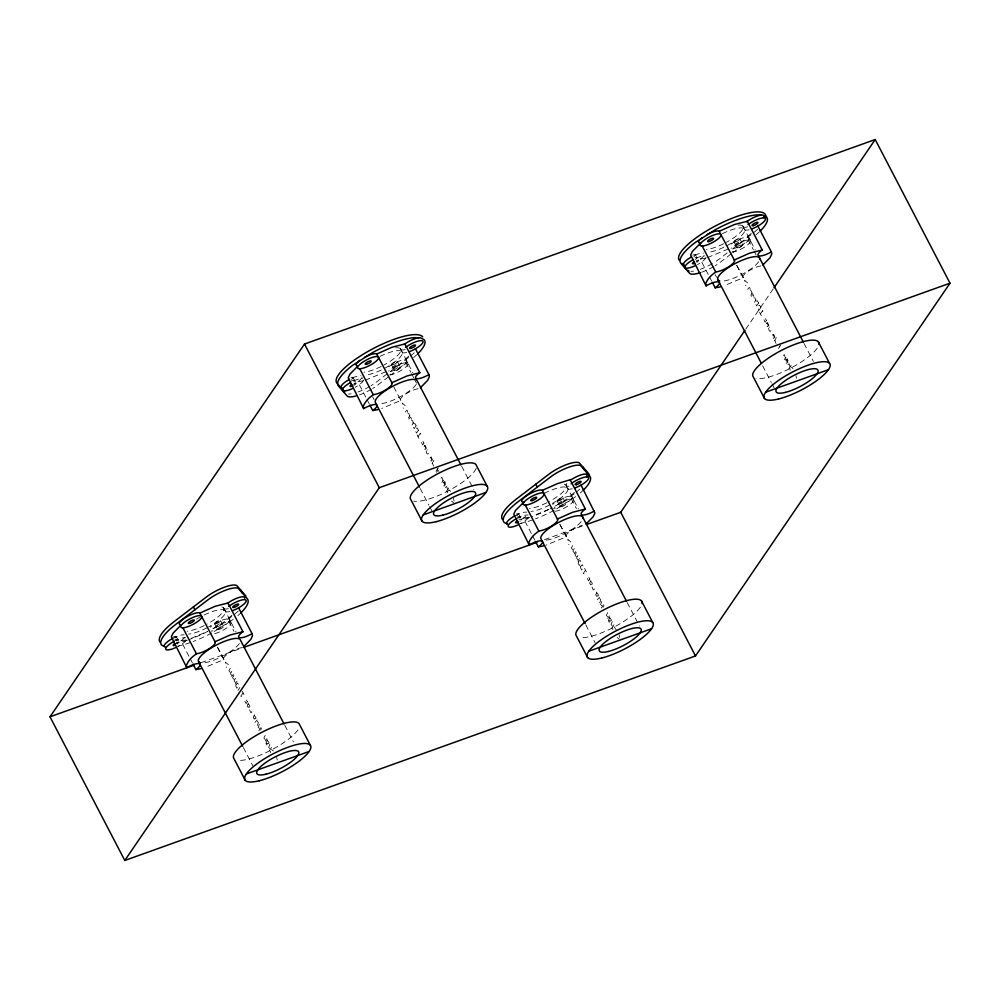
<?xml version="1.0" encoding="UTF-8"?>
<svg xmlns="http://www.w3.org/2000/svg" width="1000" height="1000" viewBox="0 0 1000 1000"><rect width="100%" height="100%" fill="white"/><g stroke="black" fill="none" stroke-linecap="round" stroke-linejoin="round"><path stroke-width="0.75" stroke-dasharray="5 3.75" d="M447.625 492.912L447.625 491.475M790.05 370.188L790.062 368.762M442.962 480.775L441.9 477.275L440.163 479.15M785.4 358.062L784.325 354.55L782.588 356.425M437.137 469.575L437.175 468.65M447.6 489.675L446.712 486.438L444.812 488.088M779.562 346.863L779.6 345.925M790.025 366.95L789.137 363.713L787.237 365.363M426.45 448.475L425.175 445.25L423.363 446.875M432.525 460.138L431.238 456.912L429.438 458.55M445.487 485.037L444.2 481.812L442.4 483.45M768.875 325.75L767.6 322.525L765.8 324.162M774.95 337.413L773.675 334.188L771.862 335.825M787.913 362.325L786.637 359.1L784.837 360.737M249.638 709.737L250.688 712.562L251.788 712.35L251.637 709.325L250.362 708.45M592.062 587.025L593.112 589.85L594.225 589.637L594.062 586.6L592.788 585.725M254.938 722.475L257.162 719.925M597.362 599.75L599.587 597.212M426.238 450.838L426.587 453.075L427.5 454.113L428.35 453.738L428.625 451.925L427.1 449.8M768.675 328.113L769.013 330.35L769.925 331.388L770.788 331.012L771.062 329.212L769.538 327.075M238.038 690.4L239.9 687.425M248.412 703.138L247.2 705.913L248.938 708.475M254.488 714.8L253.275 717.575L255.012 720.138M267.45 739.7L266.238 742.487L267.975 745.05M590.85 580.413L589.637 583.2L591.375 585.763M596.912 592.075L595.712 594.862L597.438 597.425M609.888 616.987L608.675 619.763L610.4 622.325M231.812 671.25L230.475 673.8L232.188 676M235.463 678.263L234.125 680.8L235.825 683.012M574.25 548.525L572.9 551.075L574.612 553.275M577.9 555.538L576.55 558.088L578.263 560.288M230.275 668.288L228.912 670.8L230.712 672.875M405.225 412.038L406.9 410.112L407.537 410.938L407.875 413.375L406.763 415M231.737 676.65L233.375 674.25M408.325 418L409.963 415.6M233.925 675.3L232.562 677.812L234.35 679.887M408.875 419.038L410.538 417.125L411.188 417.95L411.525 420.375L410.412 422M235.387 683.662L237.025 681.25M411.975 425L413.612 422.6M243.088 692.887L240.775 696.263L242.438 696.888M418.025 436.637L420.325 433.263L420.475 436.112M432.113 463.675L433.913 460.325M257.262 725.525L258.412 722.663L256.812 720.438M259.4 724.237L258.175 727.175L259.962 729.087M258.8 730.8L261.075 727.463M436.025 471.2L438.312 467.863M260.575 730.037L261.625 728.5M436.575 472.25L437.887 470.337L438.963 471.362M265.212 735.4L263.863 738.037L265.8 740.288M265.275 741.05L266.913 738.662M441.85 482.4L443.488 480.012M269.862 744.338L268.637 747.275L270.425 749.188M269.25 750.9L271.537 747.55M446.488 491.3L448.775 487.962M572.712 545.562L571.35 548.088L573.138 550.163M747.65 289.312L749.325 287.4L749.963 288.225L750.312 290.65L749.2 292.275M574.175 553.925L575.812 551.525M750.763 295.275L752.4 292.875M576.35 552.575L575 555.1L576.788 557.163M751.3 296.325L752.975 294.4L753.612 295.225L753.95 297.663L752.85 299.288M577.812 560.938L579.462 558.538M754.4 302.288L756.05 299.887M745.763 329.125L773.062 289.137M585.513 570.163L583.212 573.538L584.875 574.175M760.462 313.913L762.763 310.55L762.913 313.4M774.538 340.962L776.338 337.6M599.7 602.8L600.85 599.95L599.25 597.712M601.838 601.525L600.6 604.462L602.4 606.362M601.225 608.088L603.513 604.738M778.462 348.488L780.738 345.138M603 607.325L604.05 605.788M607.638 612.675L606.3 615.325L608.225 617.562M607.7 618.325L609.338 615.938M784.287 359.688L785.925 357.3M612.3 621.613L611.062 624.55L612.863 626.462M611.688 628.175L613.975 624.837M788.913 368.587L791.2 365.238M408.875 356.05L404.4 359.9L410.85 372.3M232.013 615.112L227.537 618.95L233.988 631.35M751.3 233.337L746.825 237.175L753.288 249.575M574.45 492.388L569.963 496.225L576.425 508.625M387.1 373.888L376.825 381.725A21.025 5.688 -27.5 0 1 371.163 385.613M408.625 357.463L389.387 372.137L390.887 375.012L410.112 360.337M388.6 376.763L378.312 384.6A21.025 5.688 -27.5 0 1 372.663 388.488M727.25 252.913L719.25 259.012A21.025 5.688 -27.5 0 1 713.6 262.9M751.05 234.75L731.812 249.425L733.312 252.3L752.55 237.625M731.025 254.037L720.75 261.887A21.025 5.688 -27.5 0 1 715.088 265.775M233.25 619.388L212.963 632.362M521.8 519.2L524.1 517.612A11.775 3.188 -27.5 0 0 527.675 513.475M575.688 496.675L555.388 509.637M385.9 371.712L365.475 380.1M393.775 386.838L400.863 400.45L381.725 408.438M728.337 249L707.9 257.375M736.912 265.475L743.288 277.725L724.15 285.712M217.625 647.25L224 659.5L204.862 667.487M548.763 509.387L533.625 515.638M560.05 524.525L566.438 536.775L546 545.163M407.875 413.375L409 413.75L409.525 416.25M411.525 420.375L412.65 420.763L413.175 423.25M750.312 290.65L751.438 291.038L751.95 293.525M753.95 297.663L755.075 298.038L755.6 300.538M201.112 662.663L242.2 647.938M544.425 539.625L585.513 524.9M191.2 638.35L207.688 631.438A48.788 13.2 -27.5 0 1 188.888 639.663M705.312 258.175L700.212 259.075L708.787 275.55M362.887 380.887L357.775 381.788L366.362 398.275M528.45 517.225L523.35 518.125L531.938 534.612M186.025 639.938L180.925 640.85L189.5 657.325M242.488 647.675L242 647.663A11.775 3.188 -27.5 0 0 229.4 652.775A11.775 3.188 -27.5 0 0 223.713 659.35L224 659.5M613.925 626.75L616.337 629.963M271.488 749.475L273.3 750.925M791.325 367.15L792.987 368.575M448.888 489.875L450.55 491.3M609.312 622.35L608.362 620.513M266.887 745.075L265.925 743.238M590.425 581.35L591.4 581.862C593.837 584.5 590.875 585.962 589.975 582.013M596.5 593.013L597.475 593.525C599.913 596.163 596.95 597.625 596.05 593.675M609.462 617.925L610.438 618.425C612.875 621.075 609.913 622.525 609.012 618.575M247.987 704.075L248.975 704.575C251.412 707.225 248.45 708.675 247.55 704.725M254.062 715.738L255.05 716.237C257.488 718.888 254.513 720.337 253.612 716.388M267.025 740.638L268.012 741.15C270.45 743.787 267.488 745.25 266.588 741.3M736.625 265.325L743.288 277.725M400.863 400.45L400.575 400.3A11.775 3.188 -27.5 0 1 406.262 393.725A11.775 3.188 -27.5 0 1 418.862 388.612M559.763 524.375L566.438 536.775M787.125 358.675L788.075 360.513M444.688 481.4L445.65 483.237M570.812 541.938L567.825 539.438L568.925 544.712M451.625 501.163L453.612 502.825M228.388 664.663L225.4 662.15L226.488 667.438M747.663 282.913L744.688 280.387L745.763 285.688M405.225 405.625L402.262 403.1L403.338 408.4M617.2 637.475L619.188 639.163M775.987 343.413L774.887 340.45M433.55 466.138L432.45 463.175M742.95 226.112L755.263 250.025M804.05 343.488L813.413 361.475M748.737 237.675L750.238 240.538M753.988 250.938L756.112 255.025M739.862 238.787L742.85 244.537M733.938 241.975L736.938 247.725M759.55 312.175L761.363 315.663M715.163 274.587L716.587 277.325M762.663 365.838L771.3 382.438M772.025 383.825L774.188 387.975M709.5 276.913L711.625 281M692.712 255.188A3.362 0.912 -27.5 0 1 695.462 254.7L698.462 260.438M566.087 485.163L578.413 509.075M627.188 602.537L639.438 626.062M571.888 496.725L573.375 499.6M563 497.837L565.988 503.587M557.087 501.037L560.075 506.775M584.6 568.425L586.425 571.912M585.8 624.888L595.163 642.875M532.638 535.975L534.763 540.05M518.6 513.75L521.6 519.5A3.362 0.912 -27.5 0 1 519.975 521.375M400.513 348.825L412.837 372.738M461.625 466.2L473.862 489.725M406.312 360.387L407.812 363.263M411.562 373.65L413.688 377.738M414.4 379.1L416.525 383.188M397.425 361.512L400.412 367.25M391.512 364.7L394.5 370.45M417.125 434.888L418.938 438.375M372.625 396.863L374.05 399.588M420.225 488.55L428.875 505.15M429.588 506.538L431.75 510.688M367.075 399.637L369.2 403.725M353.038 377.413L356.025 383.162M223.663 607.875L235.975 631.788M284.762 725.263L293.4 741.862M229.45 619.438L230.95 622.312M220.562 620.562L223.562 626.3M214.65 623.75L217.638 629.5M242.175 691.137L243.988 694.625M217.338 647.1L223.713 659.35M243.363 747.613L252.725 765.588M190.212 658.688L192.338 662.775M176.175 636.462L179.163 642.212A3.362 0.912 -27.5 0 1 177.537 644.087M785.888 359.5C789.112 363.675 785.337 365.175 785.438 360.15M772.925 334.6C776.15 338.762 772.362 340.262 772.475 335.25M766.85 322.938C770.075 327.1 766.3 328.6 766.4 323.587M443.462 482.225C446.688 486.388 442.9 487.887 443.013 482.875M430.487 457.312C433.725 461.488 429.938 462.987 430.05 457.975M424.425 445.65C427.65 449.825 423.862 451.325 423.975 446.3M795.95 375.662L796.488 378.3M453.512 498.387L454.062 501.025M619.1 634.688L619.637 637.35M276.675 757.412L277.213 760.062M612.8 628.638L612.812 629.85M270.375 751.35L270.375 752.575M239.387 643.5A23.55 6.375 -27.5 0 1 203.538 662.862M297.925 729.925A37.013 10.012 -27.5 0 1 269.75 750.775A37.013 10.012 -27.5 0 1 237.8 760.337M238.363 610.95A48.788 13.2 -27.5 0 1 234.125 614.637M231.762 616.512A48.788 13.2 -27.5 0 1 211.462 629.487M187.362 640.2A48.788 13.2 -27.5 0 1 175.6 643.487M240.787 612.938A48.788 13.2 -27.5 0 1 237.838 615.65M211.713 633.025A48.788 13.2 -27.5 0 1 193.113 641.525M190.387 642.537A48.788 13.2 -27.5 0 1 177.087 646.363M226.05 624.412A11.775 3.188 -27.5 0 0 228.562 618.975L227.037 618.925A11.775 3.188 -27.5 0 0 210.338 627.2M221.163 627.55A11.775 3.188 -27.5 0 1 211.175 631.125M184.7 637.362A11.775 3.188 -27.5 0 1 181.663 640.325L179.375 641.925A11.775 3.188 -27.5 0 1 176.762 643.462M172.662 638.425A11.775 3.188 -27.5 0 1 184.175 634.888M186.2 640.238A11.775 3.188 -27.5 0 1 183.162 643.2L180.875 644.8A11.775 3.188 -27.5 0 1 178.263 646.325M174.15 641.287A11.775 3.188 -27.5 0 1 185.675 637.762M214.737 633.638A11.775 3.188 -27.5 0 0 227.55 627.288A11.775 3.188 -27.5 0 0 230.062 621.85L228.538 621.8A11.775 3.188 -27.5 0 0 211.838 630.075M228.337 608.65A11.775 3.188 -27.5 0 1 224.213 606.5M229.825 611.525A11.775 3.188 -27.5 0 1 226.925 607.962M221.887 606.962A23.55 6.375 -27.5 0 1 207.062 624.087M204.325 625.513A23.55 6.375 -27.5 0 1 187.087 631.25M174.913 639.825A3.362 0.912 -27.5 0 1 177.725 639.45A3.362 0.912 -27.5 0 1 175.3 641.663M176.412 642.7A3.362 0.912 -27.5 0 1 179.163 642.212M196.388 619.175A23.55 6.375 -27.5 0 1 224.65 610.312A23.55 6.375 -27.5 0 1 208.562 626.962M207.2 627.688A23.55 6.375 -27.5 0 1 188.588 634.125M173.412 636.962A3.362 0.912 -27.5 0 1 176.225 636.575A3.362 0.912 -27.5 0 1 173.8 638.787M581.15 521.675A23.55 6.375 -27.5 0 1 545.975 540.138M640.35 607.2A37.013 10.012 -27.5 0 1 612.188 628.05A37.013 10.012 -27.5 0 1 580.237 637.625M579.812 489.137A48.788 13.2 -27.5 0 1 576.562 491.925M574.188 493.8A48.788 13.2 -27.5 0 1 550.138 508.738M548.862 509.387A48.788 13.2 -27.5 0 1 531.325 516.95M529.8 517.487A48.788 13.2 -27.5 0 1 521.087 520.075M583.212 490.225A48.788 13.2 -27.5 0 1 580.262 492.938M554.15 510.312A48.788 13.2 -27.5 0 1 535.538 518.812M532.812 519.825A48.788 13.2 -27.5 0 1 519.525 523.65M568.488 501.7A11.775 3.188 -27.5 0 0 571 496.262L569.475 496.213A11.775 3.188 -27.5 0 0 552.762 504.475M563.587 504.825A11.775 3.188 -27.5 0 1 553.6 508.413M566.15 536.625A11.775 3.188 -27.5 0 1 570.638 530.85A11.775 3.188 -27.5 0 1 582.362 525.312M515.087 515.7A11.775 3.188 -27.5 0 1 526.613 512.175M528.625 517.513A11.775 3.188 -27.5 0 1 525.588 520.475L523.3 522.075A11.775 3.188 -27.5 0 1 520.688 523.612M516.587 518.575A11.775 3.188 -27.5 0 1 528.1 515.037M555.1 511.275A11.775 3.188 -27.5 0 0 568.888 505.375A11.775 3.188 -27.5 0 0 572.5 499.137L570.962 499.087A11.775 3.188 -27.5 0 0 554.263 507.35M572.263 488.8A11.775 3.188 -27.5 0 1 569.362 485.238M568.7 486.3A11.775 3.188 -27.5 0 1 567.863 482.362M564.325 484.237A23.55 6.375 -27.5 0 1 549.5 501.375M546.763 502.788A23.55 6.375 -27.5 0 1 529.525 508.525M517.337 517.112A3.362 0.912 -27.5 0 1 520.15 516.725A3.362 0.912 -27.5 0 1 517.725 518.938M518.837 519.987A3.362 0.912 -27.5 0 1 521.6 519.5M544.138 493.45A23.55 6.375 -27.5 0 1 567.587 488.038A23.55 6.375 -27.5 0 1 552.337 503.512M549.637 504.963A23.55 6.375 -27.5 0 1 531.013 511.4M516.613 513.925A3.362 0.912 -27.5 0 1 518.65 513.987A3.362 0.912 -27.5 0 1 516.237 516.062M416.25 384.45A23.55 6.375 -27.5 0 1 380.4 403.8M476.163 468.325A37.013 10.012 -27.5 0 1 448.425 490.788A37.013 10.012 -27.5 0 1 413.65 501.125M414.237 352.8A48.788 13.2 -27.5 0 1 409.825 356.525M369.9 386.375A21.025 5.688 -27.5 0 1 357.987 391.987M351.112 393.837A21.025 5.688 -27.5 0 1 348.5 394.038M371.4 389.25A21.025 5.688 -27.5 0 1 359.487 394.862M416.712 354.775A48.788 13.2 -27.5 0 1 413.612 357.525M390.1 371.712A11.775 3.188 -27.5 0 0 402.912 365.363A11.775 3.188 -27.5 0 0 405.425 359.925L403.9 359.875A11.775 3.188 -27.5 0 0 387.2 368.15M389.525 374.95A11.775 3.188 -27.5 0 0 403.312 369.038A11.775 3.188 -27.5 0 0 406.925 362.8L405.4 362.75A11.775 3.188 -27.5 0 0 388.688 371.025M405.2 349.6A11.775 3.188 -27.5 0 1 402.287 346.037M406.688 352.475A11.775 3.188 -27.5 0 1 403.787 348.913M362.1 377.137A11.775 3.188 -27.5 0 1 358.525 381.275L356.238 382.875A11.775 3.188 -27.5 0 1 353.625 384.4M352.275 378A11.775 3.188 -27.5 0 1 361.037 375.838M363.6 380.012A11.775 3.188 -27.5 0 1 360.025 384.15L357.725 385.75A11.775 3.188 -27.5 0 1 355.125 387.275M353.762 380.875A11.775 3.188 -27.5 0 1 362.537 378.713M395.688 347.8A23.55 6.375 -27.5 0 1 383.925 365.037M381.188 366.45A23.55 6.375 -27.5 0 1 363.95 372.2M350.988 381.163A3.362 0.912 -27.5 0 1 354.525 380.288A3.362 0.912 -27.5 0 1 352.163 382.6M354.038 383.338A3.362 0.912 -27.5 0 1 356.075 383.4A3.362 0.912 -27.5 0 1 353.65 385.475M379.95 356.425A23.55 6.375 -27.5 0 1 400.8 356.388A23.55 6.375 -27.5 0 1 365.45 375.075M351.05 377.587A3.362 0.912 -27.5 0 1 353.088 377.525A3.362 0.912 -27.5 0 1 351.413 379.3M758.675 261.725A23.55 6.375 -27.5 0 1 722.837 281.087M817.212 348.15A37.013 10.012 -27.5 0 1 787.975 369.538A37.013 10.012 -27.5 0 1 756.075 378.413M757.65 229.175A48.788 13.2 -27.5 0 1 752.25 233.812M712.337 263.65A21.025 5.688 -27.5 0 1 700.413 269.262M693.55 271.112A21.025 5.688 -27.5 0 1 690.925 271.325M713.825 266.525A21.025 5.688 -27.5 0 1 701.912 272.137M759.15 232.05A48.788 13.2 -27.5 0 1 756.038 234.812M743 277.575A11.775 3.188 -27.5 0 1 748.688 271A11.775 3.188 -27.5 0 1 761.287 265.887M732.525 248.988A11.775 3.188 -27.5 0 0 745.35 242.65A11.775 3.188 -27.5 0 0 747.862 237.213L746.325 237.162A11.775 3.188 -27.5 0 0 729.625 245.425M731.963 252.225A11.775 3.188 -27.5 0 0 745.75 246.325A11.775 3.188 -27.5 0 0 749.35 240.087L747.825 240.037A11.775 3.188 -27.5 0 0 731.125 248.3M747.625 226.875A11.775 3.188 -27.5 0 1 744.725 223.312M749.125 229.75A11.775 3.188 -27.5 0 1 746.225 226.188M703.988 255.588A11.775 3.188 -27.5 0 1 700.95 258.55L698.662 260.15A11.775 3.188 -27.5 0 1 696.062 261.688M694.7 255.287A11.775 3.188 -27.5 0 1 703.462 253.113M706.025 257.3A11.775 3.188 -27.5 0 1 702.45 261.425L700.163 263.025A11.775 3.188 -27.5 0 1 697.55 264.562M696.2 258.163A11.775 3.188 -27.5 0 1 704.963 255.987M738.125 225.087A23.55 6.375 -27.5 0 1 726.363 242.325M723.625 243.738A23.55 6.375 -27.5 0 1 706.388 249.475M694.975 257.75A3.362 0.912 -27.5 0 1 697.013 257.675A3.362 0.912 -27.5 0 1 695.337 259.45M696.475 260.613A3.362 0.912 -27.5 0 1 698.512 260.55A3.362 0.912 -27.5 0 1 696.838 262.325M722.375 233.7A23.55 6.375 -27.5 0 1 743.238 233.663A23.55 6.375 -27.5 0 1 707.875 252.35M695.462 254.7A3.362 0.912 -27.5 0 1 693.838 256.575M423.95 443.125L422.7 444.963L421.3 442.062L421.65 440.8L422.55 440.45L423.95 443.125M766.388 320.412L765.125 322.25L763.737 319.337L764.075 318.087L764.987 317.725L766.388 320.412M247.375 701.762L246.112 703.6L244.725 700.925L245.05 699.463L245.837 699.05L247.375 701.762M589.8 579.05L588.55 580.887L587.15 578.2L587.487 576.75L588.275 576.337L589.8 579.05M236.062 684.513L235.738 685.987L236.912 688.238L238.875 685.438L237.6 683L236.062 684.513M416.112 425.75L414.2 428.638L412.925 426.2L414.038 423.837L414.938 423.5L416.112 425.75M418.413 430.163L416.5 433.05L415.225 430.613L416.337 428.263L417.238 427.912L418.413 430.163M578.488 561.8L578.162 563.263L579.338 565.513L581.3 562.725L580.037 560.275L578.488 561.8M580.788 566.213L580.462 567.688L581.638 569.938L583.6 567.137L582.337 564.7L580.788 566.213M758.538 303.025L756.625 305.912L755.362 303.475L756.462 301.112L757.375 300.775L758.538 303.025M760.85 307.45L758.925 310.338L757.663 307.9L758.763 305.538L759.675 305.2L760.85 307.45M217.425 626.663A3.362 0.912 -27.5 0 0 222.113 623.675A3.362 0.912 -27.5 0 0 217.775 624.75A3.362 0.912 -27.5 0 0 217.425 626.663M218.925 629.538A3.362 0.912 -27.5 0 0 223.612 626.55A3.362 0.912 -27.5 0 0 219.262 627.625A3.362 0.912 -27.5 0 0 218.925 629.538M215.938 623.787A3.362 0.912 -27.5 0 0 220.613 620.8A3.362 0.912 -27.5 0 0 216.275 621.875A3.362 0.912 -27.5 0 0 215.938 623.787M559.862 503.95A3.362 0.912 -27.5 0 0 564.538 500.95A3.362 0.912 -27.5 0 0 560.2 502.025A3.362 0.912 -27.5 0 0 559.862 503.95M561.35 506.825A3.362 0.912 -27.5 0 0 566.038 503.825A3.362 0.912 -27.5 0 0 561.7 504.9A3.362 0.912 -27.5 0 0 561.35 506.825M558.362 501.075A3.362 0.912 -27.5 0 0 563.05 498.075A3.362 0.912 -27.5 0 0 558.713 499.15A3.362 0.912 -27.5 0 0 558.362 501.075M394.288 367.612A3.362 0.912 -27.5 0 0 398.975 364.625A3.362 0.912 -27.5 0 0 394.637 365.7A3.362 0.912 -27.5 0 0 394.288 367.612M395.788 370.487A3.362 0.912 -27.5 0 0 400.462 367.5A3.362 0.912 -27.5 0 0 396.125 368.562A3.362 0.912 -27.5 0 0 395.788 370.487M392.788 364.738A3.362 0.912 -27.5 0 0 397.475 361.75A3.362 0.912 -27.5 0 0 393.137 362.825A3.362 0.912 -27.5 0 0 392.788 364.738M736.725 244.9A3.362 0.912 -27.5 0 0 741.4 241.9A3.362 0.912 -27.5 0 0 737.062 242.975A3.362 0.912 -27.5 0 0 736.725 244.9M738.213 247.763A3.362 0.912 -27.5 0 0 742.9 244.775A3.362 0.912 -27.5 0 0 738.562 245.85A3.362 0.912 -27.5 0 0 738.213 247.763M735.225 242.025A3.362 0.912 -27.5 0 0 739.912 239.025A3.362 0.912 -27.5 0 0 735.562 240.1A3.362 0.912 -27.5 0 0 735.225 242.025"/><path stroke-width="1.5" d="M50 716.812L304.5 344.05L875.212 139.525L950 283.188L695.5 655.95L124.787 860.475L50 716.812L193.775 665.288M124.787 860.475L379.288 487.713L950 283.188M586.975 524.375L620.712 512.288L744.887 330.412M773.95 287.85L875.212 139.525M357.113 366.812L349.925 374.125L348.237 377.788L363.638 408.6L364.475 408.1A11.775 3.188 -27.5 0 1 376 404.575A11.775 3.188 -27.5 0 1 373.488 410L372.738 410.525L369.9 405.075M415.45 348.762L428.913 374.613L428.075 375.112A11.775 3.188 -27.5 0 1 416.55 378.65A11.775 3.188 -27.5 0 1 419.062 373.212L419.812 372.688L404.85 343.963L391.987 347.238L376.725 354.038L391.975 382.912A11.775 3.188 -27.5 0 1 386.287 389.487A11.775 3.188 -27.5 0 1 373.688 394.6C369.3 397.238 365.075 401.512 363.188 406.525L363.638 408.6M420.475 387.663L427.663 380.363L429.363 376.7L428.913 374.613M180.263 625.862L173.062 633.175L171.375 636.838L186.775 667.65L187.613 667.15A11.775 3.188 -27.5 0 1 199.137 663.625A11.775 3.188 -27.5 0 1 196.625 669.062L195.875 669.575L193.05 664.137M238.6 607.812L252.062 633.675L251.213 634.163A11.775 3.188 -27.5 0 1 239.7 637.7A11.775 3.188 -27.5 0 1 242.213 632.263L242.95 631.737L227.987 603.013L215.138 606.287L199.875 613.088L215.113 641.975A11.775 3.188 -27.5 0 1 209.425 648.55A11.775 3.188 -27.5 0 1 196.825 653.662C192.45 656.287 188.212 660.562 186.325 665.575L186.775 667.65M700.675 243.137L692.362 251.4L690.662 255.062L706.062 285.875L706.912 285.375A11.775 3.188 -27.5 0 1 718.425 281.85A11.775 3.188 -27.5 0 1 715.913 287.288L715.175 287.8L712.337 282.362M243.612 646.725L250.8 639.412L252.5 635.75L252.062 633.675M757.887 226.038L771.35 251.9L770.5 252.4A11.775 3.188 -27.5 0 1 758.988 255.925A11.775 3.188 -27.5 0 1 761.5 250.487L762.237 249.975L747.288 221.238L734.425 224.525L719.163 231.312L734.4 260.2A11.775 3.188 -27.5 0 1 728.713 266.775A11.775 3.188 -27.5 0 1 716.125 271.887C711.737 274.513 707.5 278.788 705.625 283.8L706.062 285.875M762.9 264.95L770.1 257.638L771.787 253.975L771.35 251.9M523.812 502.188L515.5 510.462L513.8 514.125L529.2 544.925L530.05 544.438A11.775 3.188 -27.5 0 1 541.562 540.9A11.775 3.188 -27.5 0 1 539.05 546.337L538.312 546.862L535.475 541.413M586.625 476.613A11.775 3.188 -27.5 0 0 583.587 474.237A11.775 3.188 -27.5 0 0 571.975 479.212L557.562 483.575L542.3 490.375L557.55 519.25A11.775 3.188 -27.5 0 1 551.862 525.825A11.775 3.188 -27.5 0 1 539.263 530.938C534.875 533.562 530.638 537.837 528.763 542.85L529.2 544.925M586.038 524L593.237 516.688L594.925 513.025L581.025 485.087M404.113 344.475L406.4 342.875A11.775 3.188 -27.5 0 1 419 337.762M405.6 347.35L407.9 345.75A11.775 3.188 -27.5 0 1 422.025 340.688A11.775 3.188 -27.5 0 1 417.212 347.725L414.613 349.263A11.775 3.188 -27.5 0 1 409.162 351.712M746.538 221.762L748.838 220.162A11.775 3.188 -27.5 0 1 761.425 215.05M748.037 224.625L750.325 223.038A11.775 3.188 -27.5 0 1 764.45 217.975A11.775 3.188 -27.5 0 1 759.65 225L757.038 226.537A11.775 3.188 -27.5 0 1 751.587 228.988M227.25 603.525L229.537 601.925A11.775 3.188 -27.5 0 1 244.725 598.175M228.75 606.4L231.038 604.8A11.775 3.188 -27.5 0 1 245.162 599.738A11.775 3.188 -27.5 0 1 240.362 606.775L237.75 608.312A11.775 3.188 -27.5 0 1 232.3 610.763M571.175 483.688L573.462 482.088A11.775 3.188 -27.5 0 1 587.587 477.025A11.775 3.188 -27.5 0 1 582.788 484.062L580.175 485.588A11.775 3.188 -27.5 0 1 574.725 488.05M570.425 480.288L585.375 509.025L584.637 509.538A11.775 3.188 -27.5 0 0 582.125 514.975A11.775 3.188 -27.5 0 0 593.638 511.45L594.487 510.95M349.525 379.363L346.912 380.9A11.775 3.188 -27.5 0 0 342.113 387.938M350.175 382.738L348.413 383.775A11.775 3.188 -27.5 0 0 342.725 390.35A11.775 3.188 -27.5 0 0 352.375 388.638M691.1 257.15L689.35 258.175A11.775 3.188 -27.5 0 0 684.538 265.212M693.45 259.525L690.837 261.05A11.775 3.188 -27.5 0 0 685.15 267.625A11.775 3.188 -27.5 0 0 694.8 265.912M172.662 638.425L170.05 639.95A11.775 3.188 -27.5 0 0 164.363 646.525M174.15 641.287L171.55 642.825A11.775 3.188 -27.5 0 0 165.863 649.4A11.775 3.188 -27.5 0 0 175.512 647.688M514.25 516.2L512.487 517.238A11.775 3.188 -27.5 0 0 506.8 523.8M516.587 518.575L513.975 520.1A11.775 3.188 -27.5 0 0 508.288 526.675A11.775 3.188 -27.5 0 0 517.95 524.975M391.688 382.775L406.95 375.975L419.812 372.688M734.125 260.05L749.375 253.25L762.237 249.975M214.825 641.825L230.087 635.025L242.95 631.737M557.263 519.1L572.525 512.3L585.375 509.025M423.212 514.913L486 492.413M765.65 392.2L828.425 369.7M243.663 647.412L537.087 542.25M246.363 773.962L309.137 751.462M588.787 651.25L651.562 628.75M715.175 287.8L720.275 286.9M372.738 410.525L377.837 409.625M538.312 546.862L543.413 545.95M195.875 669.575L200.975 668.675M719.45 231.462L718.562 231A11.775 3.188 -27.5 0 0 707.05 234.537M377.013 354.188L376.138 353.725A11.775 3.188 -27.5 0 0 364.613 357.25M542.587 490.525L541.7 490.062A11.775 3.188 -27.5 0 0 527.575 495.125A11.775 3.188 -27.5 0 0 522.775 502.15M507.675 524.263L504.012 522.35A48.788 13.2 -27.5 0 1 518.088 501.75L549.888 477.475A21.025 5.688 -27.5 0 1 568.725 467.225A21.025 5.688 -27.5 0 1 581.225 466.25L589.763 476.062A48.788 13.2 -27.5 0 1 583.212 490.225M200.162 613.237L199.275 612.775A11.775 3.188 -27.5 0 0 185.15 617.837A11.775 3.188 -27.5 0 0 180.35 624.875M165.25 646.988L161.588 645.075A48.788 13.2 -27.5 0 1 175.662 624.462L207.463 600.2A21.025 5.688 -27.5 0 1 226.287 589.95A21.025 5.688 -27.5 0 1 238.787 588.975L247.325 598.775A48.788 13.2 -27.5 0 1 240.787 612.938M681.963 263.4L686.038 269.237M341.25 388.088L336.95 383.15A48.788 13.2 -27.5 0 1 371.325 349.562A48.788 13.2 -27.5 0 1 422.688 336.85M342.962 390.05L344.65 391.987M245.825 595.913L237.3 586.1A21.025 5.688 -27.5 0 0 224.8 587.075A21.025 5.688 -27.5 0 0 205.963 597.325L174.163 621.587A48.788 13.2 -27.5 0 0 160.087 642.2M818.337 341.838L829.562 363.387M759.4 257.712L803.337 342.1M702.163 246.012L715.625 271.863M718.012 280.062L761.225 363.062M764.513 398.5L753.3 376.95A37.013 10.012 -27.5 0 1 783.675 349.25A37.013 10.012 -27.5 0 1 818.9 344.487M620.712 512.288L695.5 655.95M583.1 467.25L584.6 470.125M641.488 600.887L652.7 622.438M582.537 516.763L626.475 601.15M535.825 484.2L537.325 487.062M525.3 505.062L538.763 530.925M585.075 623.5L541.15 539.113A23.55 6.375 -27.5 0 1 560.475 521.487A23.55 6.375 -27.5 0 1 582.9 518.45M587.663 657.562L576.438 636.013A37.013 10.012 -27.5 0 1 606.812 608.312A37.013 10.012 -27.5 0 1 642.038 603.538M487.125 486.1L475.913 464.55A37.013 10.012 -27.5 0 0 436.938 474.2A37.013 10.012 -27.5 0 0 410.863 499.675L422.088 521.225M460.9 464.825L416.975 380.438A23.55 6.375 -27.5 0 0 392.175 386.575A23.55 6.375 -27.5 0 0 375.575 402.788L419.513 487.175M359.738 368.725L373.2 394.588M342.113 389.087L343.612 391.95M304.5 344.05L379.288 487.713M240.662 589.975L242.162 592.85M310.275 745.163L299.05 723.612A37.013 10.012 -27.5 0 0 260.075 733.25A37.013 10.012 -27.5 0 0 234.013 758.725L245.225 780.275M284.037 723.875L240.113 639.487A23.55 6.375 -27.5 0 0 212.638 647.125A23.55 6.375 -27.5 0 0 200.487 662.763M193.4 606.912L194.887 609.788M182.875 627.788L196.337 653.637M198.713 661.838L242.65 746.225M175.238 645.238A3.362 0.912 -27.5 0 1 173.2 645.3A3.362 0.912 -27.5 0 1 174.875 643.525M502.525 519.487A48.788 13.2 -27.5 0 1 516.6 498.875L548.4 474.6A21.025 5.688 -27.5 0 1 567.225 464.35A21.025 5.688 -27.5 0 1 579.725 463.375L588.263 473.188A48.788 13.2 -27.5 0 1 589 476.675M518.438 522.2A3.362 0.912 -27.5 0 1 515.688 522.688A3.362 0.912 -27.5 0 1 517.312 520.812M355.825 396.012A21.025 5.688 -27.5 0 1 346.987 395.838L338.45 386.025A48.788 13.2 -27.5 0 1 352.525 365.412L372.812 352.438A48.788 13.2 -27.5 0 1 414.188 337.612L420.525 337.812L424.188 339.725A48.788 13.2 -27.5 0 1 417.638 353.888M357.2 365.825A11.775 3.188 -27.5 0 1 359.712 360.387M352.875 385.863A3.362 0.912 -27.5 0 1 350.112 386.35A3.362 0.912 -27.5 0 1 351.737 384.475M719.775 280.988A23.55 6.375 -27.5 0 1 734.6 263.85A23.55 6.375 -27.5 0 1 759.762 259.4M679.388 260.425A48.788 13.2 -27.5 0 1 719.412 223.912A48.788 13.2 -27.5 0 1 765.863 217.625M689.025 271.025A21.025 5.688 -27.5 0 1 687.913 270.238M700.662 272.575A21.025 5.688 -27.5 0 1 689.412 273.113L680.875 263.3A48.788 13.2 -27.5 0 1 694.95 242.688L715.25 229.725A48.788 13.2 -27.5 0 1 756.625 214.887L762.95 215.1L766.612 217.013A48.788 13.2 -27.5 0 1 760.075 231.163M763.838 215.562A11.775 3.188 -27.5 0 1 763.475 217.562M699.638 243.1A11.775 3.188 -27.5 0 1 702.15 237.662M694.525 263.463A3.362 0.912 -27.5 0 1 692.487 263.525A3.362 0.912 -27.5 0 1 694.163 261.762M702.663 246.025L701.137 245.975A11.775 3.188 -27.5 0 1 705.938 238.938A11.775 3.188 -27.5 0 1 720.062 233.875L720.95 234.338A11.775 3.188 -27.5 0 1 715.263 240.912A11.775 3.188 -27.5 0 1 702.663 246.025M360.225 368.75L358.7 368.7A11.775 3.188 -27.5 0 1 363.5 361.662A11.775 3.188 -27.5 0 1 377.625 356.6L378.512 357.062A11.775 3.188 -27.5 0 1 372.825 363.638A11.775 3.188 -27.5 0 1 360.225 368.75M525.8 505.075L524.275 505.025A11.775 3.188 -27.5 0 1 529.075 497.987A11.775 3.188 -27.5 0 1 543.2 492.925L544.087 493.387A11.775 3.188 -27.5 0 1 538.4 499.963A11.775 3.188 -27.5 0 1 525.8 505.075M183.375 627.8L181.838 627.75A11.775 3.188 -27.5 0 1 186.65 620.712A11.775 3.188 -27.5 0 1 200.763 615.65L201.65 616.112A11.775 3.188 -27.5 0 1 195.963 622.688A11.775 3.188 -27.5 0 1 183.375 627.8M266.012 774.188A23.55 6.375 -27.5 0 0 298.8 753.225A23.55 6.375 -27.5 0 0 268.425 760.75A23.55 6.375 -27.5 0 0 266.012 774.188M259.312 780.738A37.013 10.012 -27.5 0 0 310.825 747.8A37.013 10.012 -27.5 0 0 263.1 759.613A37.013 10.012 -27.5 0 0 259.312 780.738M234.025 607.425A3.362 0.912 -27.5 0 0 238.7 604.438A3.362 0.912 -27.5 0 0 234.363 605.513A3.362 0.912 -27.5 0 0 234.025 607.425M189.625 623.337A3.362 0.912 -27.5 0 0 194.312 620.337A3.362 0.912 -27.5 0 0 189.975 621.413A3.362 0.912 -27.5 0 0 189.625 623.337M608.45 651.462A23.55 6.375 -27.5 0 0 641.237 630.513A23.55 6.375 -27.5 0 0 610.862 638.025A23.55 6.375 -27.5 0 0 608.45 651.462M601.737 658.012A37.013 10.012 -27.5 0 0 653.263 625.087A37.013 10.012 -27.5 0 0 605.525 636.9A37.013 10.012 -27.5 0 0 601.737 658.012M576.45 484.712A3.362 0.912 -27.5 0 0 581.138 481.712A3.362 0.912 -27.5 0 0 576.8 482.788A3.362 0.912 -27.5 0 0 576.45 484.712M532.062 500.613A3.362 0.912 -27.5 0 0 536.737 497.625A3.362 0.912 -27.5 0 0 532.4 498.7A3.362 0.912 -27.5 0 0 532.062 500.613M442.875 515.125A23.55 6.375 -27.5 0 0 475.662 494.175A23.55 6.375 -27.5 0 0 445.288 501.688A23.55 6.375 -27.5 0 0 442.875 515.125M436.175 521.675A37.013 10.012 -27.5 0 0 487.688 488.75A37.013 10.012 -27.5 0 0 439.963 500.562A37.013 10.012 -27.5 0 0 436.175 521.675M410.875 348.375A3.362 0.912 -27.5 0 0 415.562 345.387A3.362 0.912 -27.5 0 0 411.225 346.45A3.362 0.912 -27.5 0 0 410.875 348.375M366.488 364.288A3.362 0.912 -27.5 0 0 371.175 361.287A3.362 0.912 -27.5 0 0 366.838 362.362A3.362 0.912 -27.5 0 0 366.488 364.288M785.312 392.413A23.55 6.375 -27.5 0 0 818.088 371.45A23.55 6.375 -27.5 0 0 787.712 378.975A23.55 6.375 -27.5 0 0 785.312 392.413M778.6 398.963A37.013 10.012 -27.5 0 0 830.125 366.037A37.013 10.012 -27.5 0 0 782.387 377.85A37.013 10.012 -27.5 0 0 778.6 398.963M753.312 225.65A3.362 0.912 -27.5 0 0 758 222.662A3.362 0.912 -27.5 0 0 753.662 223.738A3.362 0.912 -27.5 0 0 753.312 225.65M708.925 241.562A3.362 0.912 -27.5 0 0 713.6 238.575A3.362 0.912 -27.5 0 0 709.262 239.65A3.362 0.912 -27.5 0 0 708.925 241.562"/></g></svg>
